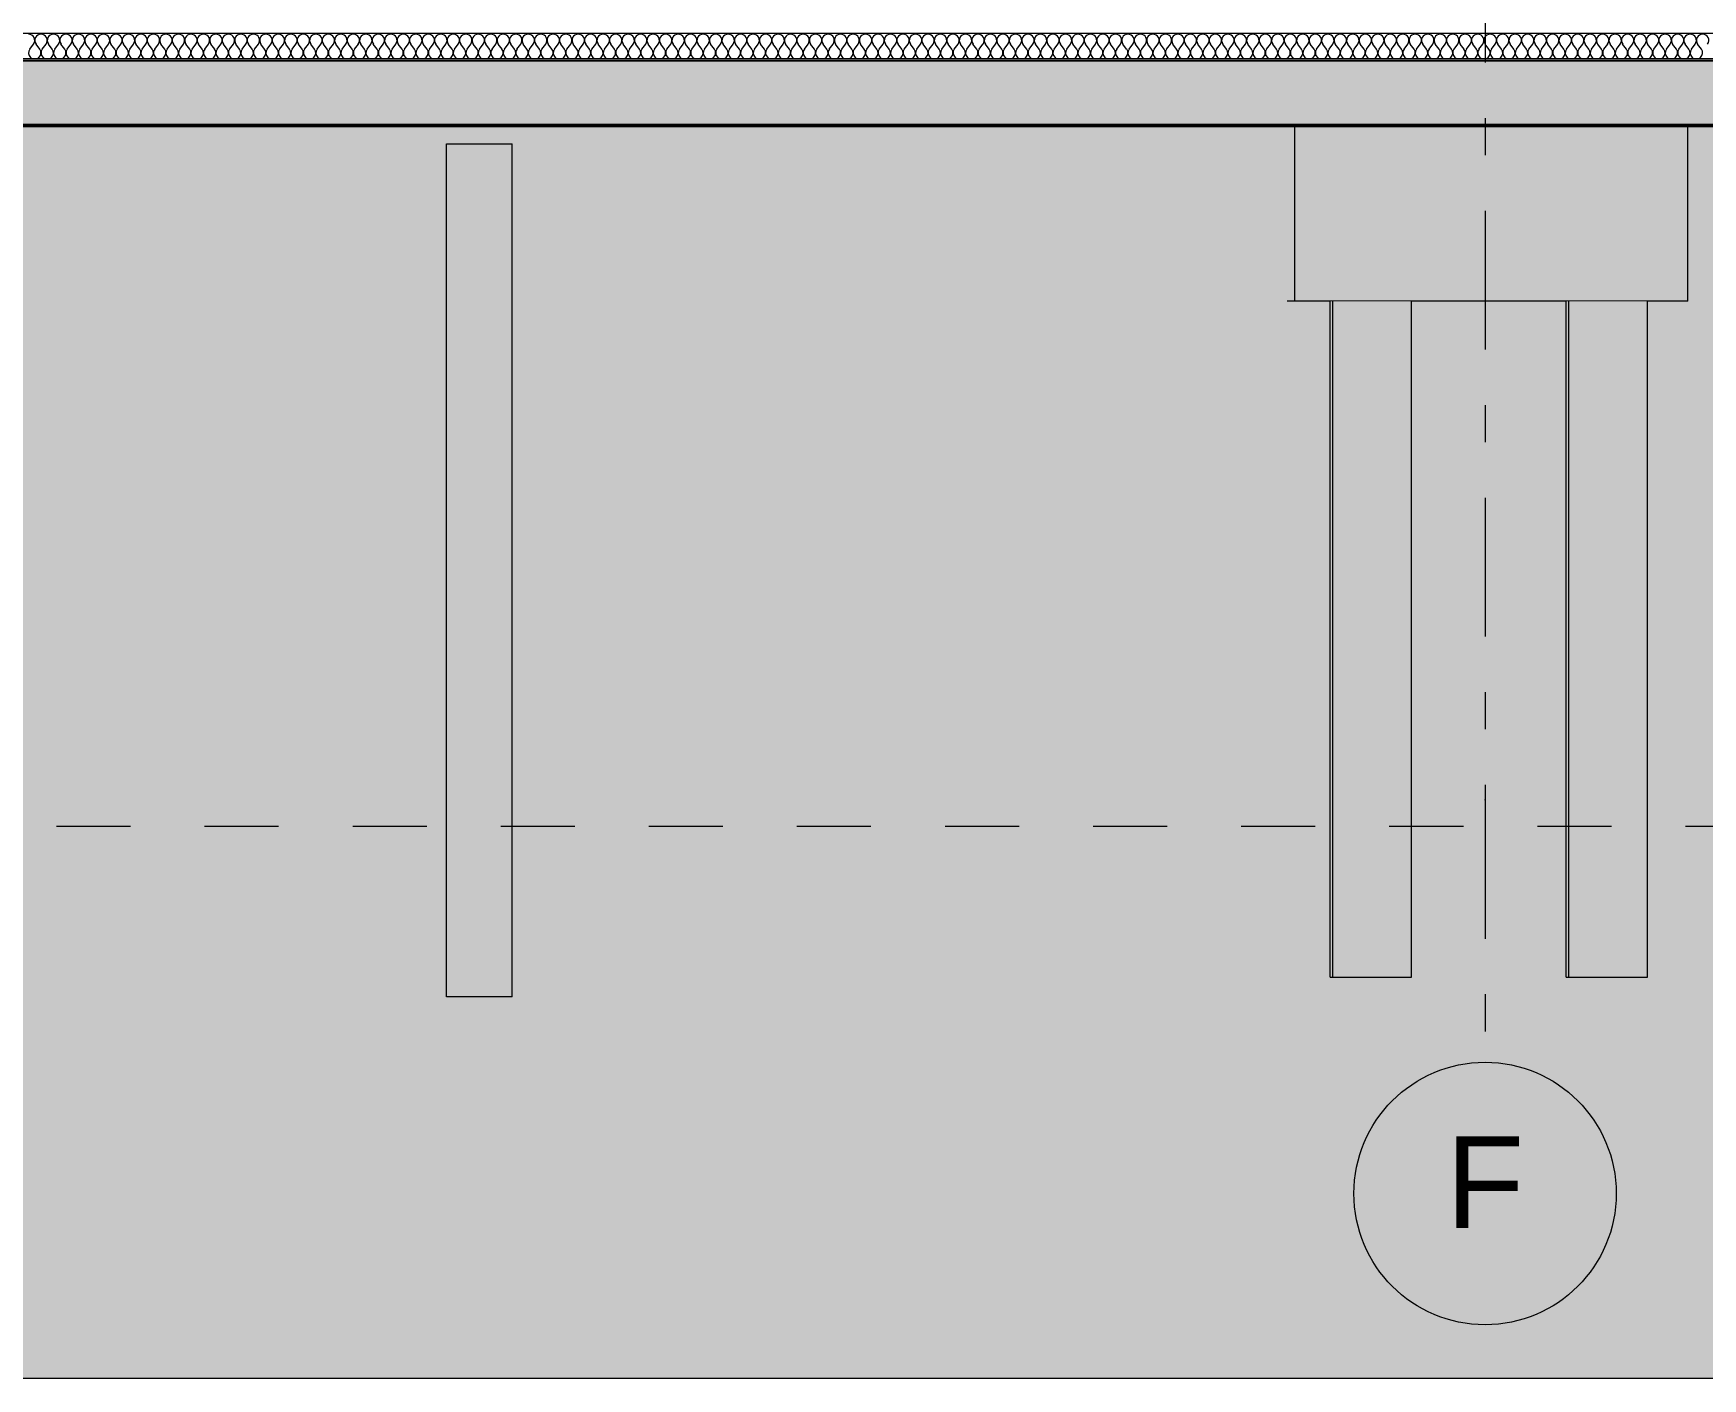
# Model space of a CAD drawing. Header units: millimetres. Extents: x -46169 to 228156, y -86316 to 18123.
# Drawn here: x 111793 to 118155, y -86316 to -81190 of the extents above; entities that cross this region are included whole.
import ezdxf
from ezdxf.enums import TextEntityAlignment as Align

# ---------------------------------------------------------------- set-up
doc = ezdxf.new("R2010")
doc.units = ezdxf.units.MM
doc.header["$MEASUREMENT"] = 0
for name, pattern in [('Dashed', [2822.222233, 1411.111116, -1411.111116]), ('Double Dashed', [1093.611073, 529.166651, -211.666656, 141.111112, -211.666656]), ('Wipeout_Contour', [1000, 0, -1000])]:
    doc.linetypes.add(name, pattern=pattern)
for name, color, linetype, lineweight, true_color in [('0_Pen_No__105', 7, 'Continuous', 15, 0xa6a6a6), ('A-230-M_FLOOR.IFC Import_Pen_No__109', 7, 'Continuous', 15, 0xa6a6a6), ('A-230-M_FLOOR.IFC Import_Pen_No__29', 7, 'Continuous', 50, 0x2a2a2a), ('New_A-15-MG_Structural_Grid_Phase_2_Pen_No__222', 7, 'Continuous', 13, 0x65af33), ('New_A-20-M_Floor_Slab_Pen_No__107', 7, 'Continuous', 15, 0xa6a6a6), ('New_A-20-M_Floor_Slab_Pen_No__162', 7, 'Continuous', 0, 0xe47200)]:
    doc.layers.add(name, color=color, linetype=linetype, lineweight=lineweight, true_color=true_color)
for name, color, linetype in [('A-230-M_FLOOR.IFC Import', 7, 'Continuous'), ('New_A-15-MG_Structural_Grid_Phase_2', 7, 'Continuous'), ('New_A-20-M_Floor_Slab', 7, 'Continuous'), ('S-160-M_FOUND.IFC Import', 7, 'Continuous')]:
    doc.layers.add(name, color=color, linetype=linetype)
for name, color, linetype, lineweight in [('A-95-P_Drawing_Pen_No__1', 7, 'Continuous', 13), ('A-95-P_Drawing_Pen_No__84', 8, 'Continuous', 20), ('New_A-20-M_Floor_Slab_Pen_No__1', 7, 'Continuous', 13), ('S-160-M_FOUND.IFC Import_Pen_No__1', 7, 'Continuous', 13), ('S-160-M_FOUND.IFC Import_Pen_No__4', 7, 'Continuous', 20)]:
    doc.layers.add(name, color=color, linetype=linetype, lineweight=lineweight)
doc.styles.add('GENERATED_STYLE_1', font='')
doc.styles.get('GENERATED_STYLE_1').set_extended_font_data('Swis721 BT')

# ---------------------------------------------------------------- blocks, each defined once
blk = doc.blocks.new('*X186', base_point=(104446.8, -81111))
at = {"layer": 'New_A-20-M_Floor_Slab_Pen_No__107', "linetype": 'Continuous'}
for p, q in [((111779, -81250), (111793.3, -81230.9)), ((111817.1, -81250), (111802.8, -81230.9)), ((111826.6, -81250), (111840.9, -81230.9)), ((111864.7, -81250), (111850.4, -81230.9)), ((111874.2, -81250), (111888.5, -81230.9)), ((111912.3, -81250), (111898, -81230.9)), ((111921.9, -81250), (111936.1, -81230.9)), ((111959.9, -81250), (111945.7, -81230.9)), ((111969.5, -81250), (111983.8, -81230.9)), ((112007.6, -81250), (111993.3, -81230.9)), ((112017.1, -81250), (112031.4, -81230.9)), ((112055.2, -81250), (112040.9, -81230.9)), ((112064.7, -81250), (112079, -81230.9)), ((112102.8, -81250), (112088.5, -81230.9)), ((112112.3, -81250), (112126.6, -81230.9)), ((112150.4, -81250), (112136.1, -81230.9)), ((112159.9, -81250), (112174.2, -81230.9)), ((112198, -81250), (112183.8, -81230.9)), ((112207.6, -81250), (112221.9, -81230.9)), ((112245.7, -81250), (112231.4, -81230.9)), ((112255.2, -81250), (112269.5, -81230.9)), ((112293.3, -81250), (112279, -81230.9)), ((112302.8, -81250), (112317.1, -81230.9)), ((112340.9, -81250), (112326.6, -81230.9)), ((112350.4, -81250), (112364.7, -81230.9)), ((112388.5, -81250), (112374.2, -81230.9)), ((112398, -81250), (112412.3, -81230.9)), ((112436.1, -81250), (112421.9, -81230.9)), ((112445.7, -81250), (112459.9, -81230.9)), ((112483.8, -81250), (112469.5, -81230.9)), ((112493.3, -81250), (112507.6, -81230.9)), ((112531.4, -81250), (112517.1, -81230.9)), ((112540.9, -81250), (112555.2, -81230.9)), ((112579, -81250), (112564.7, -81230.9)), ((112588.5, -81250), (112602.8, -81230.9)), ((112626.6, -81250), (112612.3, -81230.9)), ((112636.1, -81250), (112650.4, -81230.9)), ((112674.2, -81250), (112659.9, -81230.9)), ((112683.8, -81250), (112698, -81230.9)), ((112721.9, -81250), (112707.6, -81230.9)), ((112731.4, -81250), (112745.7, -81230.9)), ((112769.5, -81250), (112755.2, -81230.9)), ((112779, -81250), (112793.3, -81230.9)), ((112817.1, -81250), (112802.8, -81230.9)), ((112826.6, -81250), (112840.9, -81230.9)), ((112864.7, -81250), (112850.4, -81230.9)), ((112874.2, -81250), (112888.5, -81230.9)), ((112912.3, -81250), (112898, -81230.9)), ((112921.9, -81250), (112936.1, -81230.9)), ((112959.9, -81250), (112945.7, -81230.9)), ((112969.5, -81250), (112983.8, -81230.9)), ((113007.6, -81250), (112993.3, -81230.9)), ((113017.1, -81250), (113031.4, -81230.9)), ((113055.2, -81250), (113040.9, -81230.9)), ((113064.7, -81250), (113079, -81230.9)), ((113102.8, -81250), (113088.5, -81230.9)), ((113112.3, -81250), (113126.6, -81230.9)), ((113150.4, -81250), (113136.1, -81230.9)), ((113159.9, -81250), (113174.2, -81230.9)), ((113198, -81250), (113183.8, -81230.9)), ((113207.6, -81250), (113221.9, -81230.9)), ((113245.7, -81250), (113231.4, -81230.9)), ((113255.2, -81250), (113269.5, -81230.9)), ((113293.3, -81250), (113279, -81230.9)), ((113302.8, -81250), (113317.1, -81230.9)), ((113340.9, -81250), (113326.6, -81230.9)), ((113350.4, -81250), (113364.7, -81230.9)), ((113388.5, -81250), (113374.2, -81230.9)), ((113398, -81250), (113412.3, -81230.9)), ((113436.1, -81250), (113421.9, -81230.9)), ((113445.7, -81250), (113459.9, -81230.9)), ((113483.8, -81250), (113469.5, -81230.9)), ((113493.3, -81250), (113507.6, -81230.9)), ((113531.4, -81250), (113517.1, -81230.9)), ((113540.9, -81250), (113555.2, -81230.9)), ((113579, -81250), (113564.7, -81230.9)), ((113588.5, -81250), (113602.8, -81230.9)), ((113626.6, -81250), (113612.3, -81230.9)), ((113636.1, -81250), (113650.4, -81230.9)), ((113674.2, -81250), (113659.9, -81230.9)), ((113683.8, -81250), (113698, -81230.9)), ((113721.9, -81250), (113707.6, -81230.9)), ((113731.4, -81250), (113745.7, -81230.9)), ((113769.5, -81250), (113755.2, -81230.9)), ((113779, -81250), (113793.3, -81230.9)), ((113817.1, -81250), (113802.8, -81230.9)), ((113826.6, -81250), (113840.9, -81230.9)), ((113864.7, -81250), (113850.4, -81230.9)), ((113874.2, -81250), (113888.5, -81230.9)), ((113912.3, -81250), (113898, -81230.9)), ((113921.9, -81250), (113936.1, -81230.9)), ((113959.9, -81250), (113945.7, -81230.9)), ((113969.5, -81250), (113983.8, -81230.9)), ((114007.6, -81250), (113993.3, -81230.9)), ((114017.1, -81250), (114031.4, -81230.9)), ((114055.2, -81250), (114040.9, -81230.9)), ((114064.7, -81250), (114079, -81230.9)), ((114102.8, -81250), (114088.5, -81230.9)), ((114112.3, -81250), (114126.6, -81230.9)), ((114150.4, -81250), (114136.1, -81230.9)), ((114159.9, -81250), (114174.2, -81230.9)), ((114198, -81250), (114183.8, -81230.9)), ((114207.6, -81250), (114221.9, -81230.9)), ((114245.7, -81250), (114231.4, -81230.9)), ((114255.2, -81250), (114269.5, -81230.9)), ((114293.3, -81250), (114279, -81230.9)), ((114302.8, -81250), (114317.1, -81230.9)), ((114340.9, -81250), (114326.6, -81230.9)), ((114350.4, -81250), (114364.7, -81230.9)), ((114388.5, -81250), (114374.2, -81230.9)), ((114398, -81250), (114412.3, -81230.9)), ((114436.1, -81250), (114421.9, -81230.9)), ((114445.7, -81250), (114459.9, -81230.9)), ((114483.8, -81250), (114469.5, -81230.9)), ((114493.3, -81250), (114507.6, -81230.9)), ((114531.4, -81250), (114517.1, -81230.9)), ((114540.9, -81250), (114555.2, -81230.9)), ((114579, -81250), (114564.7, -81230.9)), ((114588.5, -81250), (114602.8, -81230.9)), ((114626.6, -81250), (114612.3, -81230.9)), ((114636.1, -81250), (114650.4, -81230.9)), ((114674.2, -81250), (114659.9, -81230.9)), ((114683.8, -81250), (114698, -81230.9)), ((114721.9, -81250), (114707.6, -81230.9)), ((114731.4, -81250), (114745.7, -81230.9)), ((114769.5, -81250), (114755.2, -81230.9)), ((114779, -81250), (114793.3, -81230.9)), ((114817.1, -81250), (114802.8, -81230.9)), ((114826.6, -81250), (114840.9, -81230.9)), ((114864.7, -81250), (114850.4, -81230.9)), ((114874.2, -81250), (114888.5, -81230.9)), ((114912.3, -81250), (114898, -81230.9)), ((114921.9, -81250), (114936.1, -81230.9)), ((114959.9, -81250), (114945.7, -81230.9)), ((114969.5, -81250), (114983.8, -81230.9)), ((115007.6, -81250), (114993.3, -81230.9)), ((115017.1, -81250), (115031.4, -81230.9)), ((115055.2, -81250), (115040.9, -81230.9)), ((115064.7, -81250), (115079, -81230.9)), ((115102.8, -81250), (115088.5, -81230.9)), ((115112.3, -81250), (115126.6, -81230.9)), ((115150.4, -81250), (115136.1, -81230.9)), ((115159.9, -81250), (115174.2, -81230.9)), ((115198, -81250), (115183.8, -81230.9)), ((115207.6, -81250), (115221.9, -81230.9)), ((115245.7, -81250), (115231.4, -81230.9)), ((115255.2, -81250), (115269.5, -81230.9)), ((115293.3, -81250), (115279, -81230.9)), ((115302.8, -81250), (115317.1, -81230.9)), ((115340.9, -81250), (115326.6, -81230.9)), ((115350.4, -81250), (115364.7, -81230.9)), ((115388.5, -81250), (115374.2, -81230.9)), ((115398, -81250), (115412.3, -81230.9)), ((115436.1, -81250), (115421.9, -81230.9)), ((115445.7, -81250), (115459.9, -81230.9)), ((115483.8, -81250), (115469.5, -81230.9)), ((115493.3, -81250), (115507.6, -81230.9)), ((115531.4, -81250), (115517.1, -81230.9)), ((115540.9, -81250), (115555.2, -81230.9)), ((115579, -81250), (115564.7, -81230.9)), ((115588.5, -81250), (115602.8, -81230.9)), ((115626.6, -81250), (115612.3, -81230.9)), ((115636.1, -81250), (115650.4, -81230.9)), ((115674.2, -81250), (115659.9, -81230.9)), ((115683.8, -81250), (115698, -81230.9)), ((115721.9, -81250), (115707.6, -81230.9)), ((115731.4, -81250), (115745.7, -81230.9)), ((115769.5, -81250), (115755.2, -81230.9)), ((115779, -81250), (115793.3, -81230.9)), ((115817.1, -81250), (115802.8, -81230.9)), ((115826.6, -81250), (115840.9, -81230.9)), ((115864.7, -81250), (115850.4, -81230.9)), ((115874.2, -81250), (115888.5, -81230.9)), ((115912.3, -81250), (115898, -81230.9)), ((115921.9, -81250), (115936.1, -81230.9)), ((115959.9, -81250), (115945.7, -81230.9)), ((115969.5, -81250), (115983.8, -81230.9)), ((116007.6, -81250), (115993.3, -81230.9)), ((116017.1, -81250), (116031.4, -81230.9)), ((116055.2, -81250), (116040.9, -81230.9)), ((116064.7, -81250), (116079, -81230.9)), ((116102.8, -81250), (116088.5, -81230.9)), ((116112.3, -81250), (116126.6, -81230.9)), ((116150.4, -81250), (116136.1, -81230.9)), ((116159.9, -81250), (116174.2, -81230.9)), ((116198, -81250), (116183.8, -81230.9)), ((116207.6, -81250), (116221.9, -81230.9)), ((116245.7, -81250), (116231.4, -81230.9)), ((116255.2, -81250), (116269.5, -81230.9)), ((116293.3, -81250), (116279, -81230.9)), ((116302.8, -81250), (116317.1, -81230.9)), ((116340.9, -81250), (116326.6, -81230.9)), ((116350.4, -81250), (116364.7, -81230.9)), ((116388.5, -81250), (116374.2, -81230.9)), ((116398, -81250), (116412.3, -81230.9)), ((116436.1, -81250), (116421.9, -81230.9)), ((116445.7, -81250), (116459.9, -81230.9)), ((116483.8, -81250), (116469.5, -81230.9)), ((116493.3, -81250), (116507.6, -81230.9)), ((116531.4, -81250), (116517.1, -81230.9)), ((116540.9, -81250), (116555.2, -81230.9)), ((116579, -81250), (116564.7, -81230.9)), ((116588.5, -81250), (116602.8, -81230.9)), ((116626.6, -81250), (116612.3, -81230.9)), ((116636.1, -81250), (116650.4, -81230.9)), ((116674.2, -81250), (116659.9, -81230.9)), ((116683.8, -81250), (116698, -81230.9)), ((116721.9, -81250), (116707.6, -81230.9)), ((116731.4, -81250), (116745.7, -81230.9)), ((116769.5, -81250), (116755.2, -81230.9)), ((116779, -81250), (116793.3, -81230.9)), ((116817.1, -81250), (116802.8, -81230.9)), ((116826.6, -81250), (116840.9, -81230.9)), ((116864.7, -81250), (116850.4, -81230.9)), ((116874.2, -81250), (116888.5, -81230.9)), ((116912.3, -81250), (116898, -81230.9)), ((116921.9, -81250), (116936.1, -81230.9)), ((116959.9, -81250), (116945.7, -81230.9)), ((116969.5, -81250), (116983.8, -81230.9)), ((117007.6, -81250), (116993.3, -81230.9)), ((117017.1, -81250), (117031.4, -81230.9)), ((117055.2, -81250), (117040.9, -81230.9)), ((117064.7, -81250), (117079, -81230.9)), ((117102.8, -81250), (117088.5, -81230.9)), ((117112.3, -81250), (117126.6, -81230.9)), ((117150.4, -81250), (117136.1, -81230.9)), ((117159.9, -81250), (117174.2, -81230.9)), ((117198, -81250), (117183.8, -81230.9)), ((117207.6, -81250), (117221.9, -81230.9)), ((117245.7, -81250), (117231.4, -81230.9)), ((117255.2, -81250), (117269.5, -81230.9)), ((117293.3, -81250), (117279, -81230.9)), ((117302.8, -81250), (117317.1, -81230.9)), ((117340.9, -81250), (117326.6, -81230.9)), ((117350.4, -81250), (117364.7, -81230.9)), ((117388.5, -81250), (117374.2, -81230.9)), ((117398, -81250), (117412.3, -81230.9)), ((117436.1, -81250), (117421.9, -81230.9)), ((117445.7, -81250), (117459.9, -81230.9)), ((117483.8, -81250), (117469.5, -81230.9)), ((117493.3, -81250), (117507.6, -81230.9)), ((117531.4, -81250), (117517.1, -81230.9)), ((117540.9, -81250), (117555.2, -81230.9)), ((117579, -81250), (117564.7, -81230.9)), ((117588.5, -81250), (117602.8, -81230.9)), ((117626.6, -81250), (117612.3, -81230.9)), ((117636.1, -81250), (117650.4, -81230.9)), ((117674.2, -81250), (117659.9, -81230.9)), ((117683.8, -81250), (117698, -81230.9)), ((117721.9, -81250), (117707.6, -81230.9)), ((117731.4, -81250), (117745.7, -81230.9)), ((117769.5, -81250), (117755.2, -81230.9)), ((117779, -81250), (117793.3, -81230.9)), ((117817.1, -81250), (117802.8, -81230.9)), ((117826.6, -81250), (117840.9, -81230.9)), ((117864.7, -81250), (117850.4, -81230.9)), ((117874.2, -81250), (117888.5, -81230.9)), ((117912.3, -81250), (117898, -81230.9)), ((117921.9, -81250), (117936.1, -81230.9)), ((117959.9, -81250), (117945.7, -81230.9)), ((117969.5, -81250), (117983.8, -81230.9)), ((118007.6, -81250), (117993.3, -81230.9)), ((118017.1, -81250), (118031.4, -81230.9)), ((118055.2, -81250), (118040.9, -81230.9)), ((118064.7, -81250), (118079, -81230.9)), ((118102.8, -81250), (118088.5, -81230.9)), ((118112.3, -81250), (118126.6, -81230.9)), ((118150.4, -81250), (118136.1, -81230.9))]:
    blk.add_line(p, q, dxfattribs=at)
for centre, start, end in [((111774.2, -81216.7), 323.1301, 90), ((111821.9, -81216.7), 90, 216.8699), ((111821.9, -81216.7), 323.1301, 90), ((111869.5, -81216.7), 90, 216.8699), ((111869.5, -81216.7), 323.1301, 90), ((111917.1, -81216.7), 90, 216.8699), ((111917.1, -81216.7), 323.1301, 90), ((111964.7, -81216.7), 90, 216.8699), ((111964.7, -81216.7), 323.1301, 90), ((112012.3, -81216.7), 90, 216.8699), ((112012.3, -81216.7), 323.1301, 90), ((112059.9, -81216.7), 90, 216.8699), ((112059.9, -81216.7), 323.1301, 90), ((112107.6, -81216.7), 90, 216.8699), ((112107.6, -81216.7), 323.1301, 90), ((112155.2, -81216.7), 90, 216.8699), ((112155.2, -81216.7), 323.1301, 90), ((112202.8, -81216.7), 90, 216.8699), ((112202.8, -81216.7), 323.1301, 90), ((112250.4, -81216.7), 90, 216.8699), ((112250.4, -81216.7), 323.1301, 90), ((112298, -81216.7), 90, 216.8699), ((112298, -81216.7), 323.1301, 90), ((112345.7, -81216.7), 90, 216.8699), ((112345.7, -81216.7), 323.1301, 90), ((112393.3, -81216.7), 90, 216.8699), ((112393.3, -81216.7), 323.1301, 90), ((112440.9, -81216.7), 90, 216.8699), ((112440.9, -81216.7), 323.1301, 90), ((112488.5, -81216.7), 90, 216.8699), ((112488.5, -81216.7), 323.1301, 90), ((112536.1, -81216.7), 90, 216.8699), ((112536.1, -81216.7), 323.1301, 90), ((112583.8, -81216.7), 90, 216.8699), ((112583.8, -81216.7), 323.1301, 90), ((112631.4, -81216.7), 90, 216.8699), ((112631.4, -81216.7), 323.1301, 90), ((112679, -81216.7), 90, 216.8699), ((112679, -81216.7), 323.1301, 90), ((112726.6, -81216.7), 90, 216.8699), ((112726.6, -81216.7), 323.1301, 90), ((112774.2, -81216.7), 90, 216.8699), ((112774.2, -81216.7), 323.1301, 90), ((112821.9, -81216.7), 90, 216.8699), ((112821.9, -81216.7), 323.1301, 90), ((112869.5, -81216.7), 90, 216.8699), ((112869.5, -81216.7), 323.1301, 90), ((112917.1, -81216.7), 90, 216.8699), ((112917.1, -81216.7), 323.1301, 90), ((112964.7, -81216.7), 90, 216.8699), ((112964.7, -81216.7), 323.1301, 90), ((113012.3, -81216.7), 90, 216.8699), ((113012.3, -81216.7), 323.1301, 90), ((113059.9, -81216.7), 90, 216.8699), ((113059.9, -81216.7), 323.1301, 90), ((113107.6, -81216.7), 90, 216.8699), ((113107.6, -81216.7), 323.1301, 90), ((113155.2, -81216.7), 90, 216.8699), ((113155.2, -81216.7), 323.1301, 90), ((113202.8, -81216.7), 90, 216.8699), ((113202.8, -81216.7), 323.1301, 90), ((113250.4, -81216.7), 90, 216.8699), ((113250.4, -81216.7), 323.1301, 90), ((113298, -81216.7), 90, 216.8699), ((113298, -81216.7), 323.1301, 90), ((113345.7, -81216.7), 90, 216.8699), ((113345.7, -81216.7), 323.1301, 90), ((113393.3, -81216.7), 90, 216.8699), ((113393.3, -81216.7), 323.1301, 90), ((113440.9, -81216.7), 90, 216.8699), ((113440.9, -81216.7), 323.1301, 90), ((113488.5, -81216.7), 90, 216.8699), ((113488.5, -81216.7), 323.1301, 90), ((113536.1, -81216.7), 90, 216.8699), ((113536.1, -81216.7), 323.1301, 90), ((113583.8, -81216.7), 90, 216.8699), ((113583.8, -81216.7), 323.1301, 90), ((113631.4, -81216.7), 90, 216.8699), ((113631.4, -81216.7), 323.1301, 90), ((113679, -81216.7), 90, 216.8699), ((113679, -81216.7), 323.1301, 90), ((113726.6, -81216.7), 90, 216.8699), ((113726.6, -81216.7), 323.1301, 90), ((113774.2, -81216.7), 90, 216.8699), ((113774.2, -81216.7), 323.1301, 90), ((113821.9, -81216.7), 90, 216.8699), ((113821.9, -81216.7), 323.1301, 90), ((113869.5, -81216.7), 90, 216.8699), ((113869.5, -81216.7), 323.1301, 90), ((113917.1, -81216.7), 90, 216.8699), ((113917.1, -81216.7), 323.1301, 90), ((113964.7, -81216.7), 90, 216.8699), ((113964.7, -81216.7), 323.1301, 90), ((114012.3, -81216.7), 90, 216.8699), ((114012.3, -81216.7), 323.1301, 90), ((114059.9, -81216.7), 90, 216.8699), ((114059.9, -81216.7), 323.1301, 90), ((114107.6, -81216.7), 90, 216.8699), ((114107.6, -81216.7), 323.1301, 90), ((114155.2, -81216.7), 90, 216.8699), ((114155.2, -81216.7), 323.1301, 90), ((114202.8, -81216.7), 90, 216.8699), ((114202.8, -81216.7), 323.1301, 90), ((114250.4, -81216.7), 90, 216.8699), ((114250.4, -81216.7), 323.1301, 90), ((114298, -81216.7), 90, 216.8699), ((114298, -81216.7), 323.1301, 90), ((114345.7, -81216.7), 90, 216.8699), ((114345.7, -81216.7), 323.1301, 90), ((114393.3, -81216.7), 90, 216.8699), ((114393.3, -81216.7), 323.1301, 90), ((114440.9, -81216.7), 90, 216.8699), ((114440.9, -81216.7), 323.1301, 90), ((114488.5, -81216.7), 90, 216.8699), ((114488.5, -81216.7), 323.1301, 90), ((114536.1, -81216.7), 90, 216.8699), ((114536.1, -81216.7), 323.1301, 90), ((114583.8, -81216.7), 90, 216.8699), ((114583.8, -81216.7), 323.1301, 90), ((114631.4, -81216.7), 90, 216.8699), ((114631.4, -81216.7), 323.1301, 90), ((114679, -81216.7), 90, 216.8699), ((114679, -81216.7), 323.1301, 90), ((114726.6, -81216.7), 90, 216.8699), ((114726.6, -81216.7), 323.1301, 90), ((114774.2, -81216.7), 90, 216.8699), ((114774.2, -81216.7), 323.1301, 90), ((114821.9, -81216.7), 90, 216.8699), ((114821.9, -81216.7), 323.1301, 90), ((114869.5, -81216.7), 90, 216.8699), ((114869.5, -81216.7), 323.1301, 90), ((114917.1, -81216.7), 90, 216.8699), ((114917.1, -81216.7), 323.1301, 90), ((114964.7, -81216.7), 90, 216.8699), ((114964.7, -81216.7), 323.1301, 90), ((115012.3, -81216.7), 90, 216.8699), ((115012.3, -81216.7), 323.1301, 90), ((115059.9, -81216.7), 90, 216.8699), ((115059.9, -81216.7), 323.1301, 90), ((115107.6, -81216.7), 90, 216.8699), ((115107.6, -81216.7), 323.1301, 90), ((115155.2, -81216.7), 90, 216.8699), ((115155.2, -81216.7), 323.1301, 90), ((115202.8, -81216.7), 90, 216.8699), ((115202.8, -81216.7), 323.1301, 90), ((115250.4, -81216.7), 90, 216.8699), ((115250.4, -81216.7), 323.1301, 90), ((115298, -81216.7), 90, 216.8699), ((115298, -81216.7), 323.1301, 90), ((115345.7, -81216.7), 90, 216.8699), ((115345.7, -81216.7), 323.1301, 90), ((115393.3, -81216.7), 90, 216.8699), ((115393.3, -81216.7), 323.1301, 90), ((115440.9, -81216.7), 90, 216.8699), ((115440.9, -81216.7), 323.1301, 90), ((115488.5, -81216.7), 90, 216.8699), ((115488.5, -81216.7), 323.1301, 90), ((115536.1, -81216.7), 90, 216.8699), ((115536.1, -81216.7), 323.1301, 90), ((115583.8, -81216.7), 90, 216.8699), ((115583.8, -81216.7), 323.1301, 90), ((115631.4, -81216.7), 90, 216.8699), ((115631.4, -81216.7), 323.1301, 90), ((115679, -81216.7), 90, 216.8699), ((115679, -81216.7), 323.1301, 90), ((115726.6, -81216.7), 90, 216.8699), ((115726.6, -81216.7), 323.1301, 90), ((115774.2, -81216.7), 90, 216.8699), ((115774.2, -81216.7), 323.1301, 90), ((115821.9, -81216.7), 90, 216.8699), ((115821.9, -81216.7), 323.1301, 90), ((115869.5, -81216.7), 90, 216.8699), ((115869.5, -81216.7), 323.1301, 90), ((115917.1, -81216.7), 90, 216.8699), ((115917.1, -81216.7), 323.1301, 90), ((115964.7, -81216.7), 90, 216.8699), ((115964.7, -81216.7), 323.1301, 90), ((116012.3, -81216.7), 90, 216.8699), ((116012.3, -81216.7), 323.1301, 90), ((116059.9, -81216.7), 90, 216.8699), ((116059.9, -81216.7), 323.1301, 90), ((116107.6, -81216.7), 90, 216.8699), ((116107.6, -81216.7), 323.1301, 90), ((116155.2, -81216.7), 90, 216.8699), ((116155.2, -81216.7), 323.1301, 90), ((116202.8, -81216.7), 90, 216.8699), ((116202.8, -81216.7), 323.1301, 90), ((116250.4, -81216.7), 90, 216.8699), ((116250.4, -81216.7), 323.1301, 90), ((116298, -81216.7), 90, 216.8699), ((116298, -81216.7), 323.1301, 90), ((116345.7, -81216.7), 90, 216.8699), ((116345.7, -81216.7), 323.1301, 90), ((116393.3, -81216.7), 90, 216.8699), ((116393.3, -81216.7), 323.1301, 90), ((116440.9, -81216.7), 90, 216.8699), ((116440.9, -81216.7), 323.1301, 90), ((116488.5, -81216.7), 90, 216.8699), ((116488.5, -81216.7), 323.1301, 90), ((116536.1, -81216.7), 90, 216.8699), ((116536.1, -81216.7), 323.1301, 90), ((116583.8, -81216.7), 90, 216.8699), ((116583.8, -81216.7), 323.1301, 90), ((116631.4, -81216.7), 90, 216.8699), ((116631.4, -81216.7), 323.1301, 90), ((116679, -81216.7), 90, 216.8699), ((116679, -81216.7), 323.1301, 90), ((116726.6, -81216.7), 90, 216.8699), ((116726.6, -81216.7), 323.1301, 90), ((116774.2, -81216.7), 90, 216.8699), ((116774.2, -81216.7), 323.1301, 90), ((116821.9, -81216.7), 90, 216.8699), ((116821.9, -81216.7), 323.1301, 90), ((116869.5, -81216.7), 90, 216.8699), ((116869.5, -81216.7), 323.1301, 90), ((116917.1, -81216.7), 90, 216.8699), ((116917.1, -81216.7), 323.1301, 90), ((116964.7, -81216.7), 90, 216.8699), ((116964.7, -81216.7), 323.1301, 90), ((117012.3, -81216.7), 90, 216.8699), ((117012.3, -81216.7), 323.1301, 90), ((117059.9, -81216.7), 90, 216.8699), ((117059.9, -81216.7), 323.1301, 90), ((117107.6, -81216.7), 90, 216.8699), ((117107.6, -81216.7), 323.1301, 90), ((117155.2, -81216.7), 90, 216.8699), ((117155.2, -81216.7), 323.1301, 90), ((117202.8, -81216.7), 90, 216.8699), ((117202.8, -81216.7), 323.1301, 90), ((117250.4, -81216.7), 90, 216.8699), ((117250.4, -81216.7), 323.1301, 90), ((117298, -81216.7), 90, 216.8699), ((117298, -81216.7), 323.1301, 90), ((117345.7, -81216.7), 90, 216.8699), ((117345.7, -81216.7), 323.1301, 90), ((117393.3, -81216.7), 90, 216.8699), ((117393.3, -81216.7), 323.1301, 90), ((117440.9, -81216.7), 90, 216.8699), ((117440.9, -81216.7), 323.1301, 90), ((117488.5, -81216.7), 90, 216.8699), ((117488.5, -81216.7), 323.1301, 90), ((117536.1, -81216.7), 90, 216.8699), ((117536.1, -81216.7), 323.1301, 90), ((117583.8, -81216.7), 90, 216.8699), ((117583.8, -81216.7), 323.1301, 90), ((117631.4, -81216.7), 90, 216.8699), ((117631.4, -81216.7), 323.1301, 90), ((117679, -81216.7), 90, 216.8699), ((117679, -81216.7), 323.1301, 90), ((117726.6, -81216.7), 90, 216.8699), ((117726.6, -81216.7), 323.1301, 90), ((117774.2, -81216.7), 90, 216.8699), ((117774.2, -81216.7), 323.1301, 90), ((117821.9, -81216.7), 90, 216.8699), ((117821.9, -81216.7), 323.1301, 90), ((117869.5, -81216.7), 90, 216.8699), ((117869.5, -81216.7), 323.1301, 90), ((117917.1, -81216.7), 90, 216.8699), ((117917.1, -81216.7), 323.1301, 90), ((117964.7, -81216.7), 90, 216.8699), ((117964.7, -81216.7), 323.1301, 90), ((118012.3, -81216.7), 90, 216.8699), ((118012.3, -81216.7), 323.1301, 90), ((118059.9, -81216.7), 90, 216.8699), ((118059.9, -81216.7), 323.1301, 90), ((118107.6, -81216.7), 90, 216.8699), ((118107.6, -81216.7), 323.1301, 90), ((118155.2, -81216.7), 90, 216.8699), ((118155.2, -81216.7), 323.1301, 90), ((111798, -81264.3), 143.1301, 36.8699), ((111845.7, -81264.3), 143.1301, 36.8699), ((111893.3, -81264.3), 143.1301, 36.8699), ((111940.9, -81264.3), 143.1301, 36.8699), ((111988.5, -81264.3), 143.1301, 36.8699), ((112036.1, -81264.3), 143.1301, 36.8699), ((112083.8, -81264.3), 143.1301, 36.8699), ((112131.4, -81264.3), 143.1301, 36.8699), ((112179, -81264.3), 143.1301, 36.8699), ((112226.6, -81264.3), 143.1301, 36.8699), ((112274.2, -81264.3), 143.1301, 36.8699), ((112321.9, -81264.3), 143.1301, 36.8699), ((112369.5, -81264.3), 143.1301, 36.8699), ((112417.1, -81264.3), 143.1301, 36.8699), ((112464.7, -81264.3), 143.1301, 36.8699), ((112512.3, -81264.3), 143.1301, 36.8699), ((112559.9, -81264.3), 143.1301, 36.8699), ((112607.6, -81264.3), 143.1301, 36.8699), ((112655.2, -81264.3), 143.1301, 36.8699), ((112702.8, -81264.3), 143.1301, 36.8699), ((112750.4, -81264.3), 143.1301, 36.8699), ((112798, -81264.3), 143.1301, 36.8699), ((112845.7, -81264.3), 143.1301, 36.8699), ((112893.3, -81264.3), 143.1301, 36.8699), ((112940.9, -81264.3), 143.1301, 36.8699), ((112988.5, -81264.3), 143.1301, 36.8699), ((113036.1, -81264.3), 143.1301, 36.8699), ((113083.8, -81264.3), 143.1301, 36.8699), ((113131.4, -81264.3), 143.1301, 36.8699), ((113179, -81264.3), 143.1301, 36.8699), ((113226.6, -81264.3), 143.1301, 36.8699), ((113274.2, -81264.3), 143.1301, 36.8699), ((113321.9, -81264.3), 143.1301, 36.8699), ((113369.5, -81264.3), 143.1301, 36.8699), ((113417.1, -81264.3), 143.1301, 36.8699), ((113464.7, -81264.3), 143.1301, 36.8699), ((113512.3, -81264.3), 143.1301, 36.8699), ((113559.9, -81264.3), 143.1301, 36.8699), ((113607.6, -81264.3), 143.1301, 36.8699), ((113655.2, -81264.3), 143.1301, 36.8699), ((113702.8, -81264.3), 143.1301, 36.8699), ((113750.4, -81264.3), 143.1301, 36.8699), ((113798, -81264.3), 143.1301, 36.8699), ((113845.7, -81264.3), 143.1301, 36.8699), ((113893.3, -81264.3), 143.1301, 36.8699), ((113940.9, -81264.3), 143.1301, 36.8699), ((113988.5, -81264.3), 143.1301, 36.8699), ((114036.1, -81264.3), 143.1301, 36.8699), ((114083.8, -81264.3), 143.1301, 36.8699), ((114131.4, -81264.3), 143.1301, 36.8699), ((114179, -81264.3), 143.1301, 36.8699), ((114226.6, -81264.3), 143.1301, 36.8699), ((114274.2, -81264.3), 143.1301, 36.8699), ((114321.9, -81264.3), 143.1301, 36.8699), ((114369.5, -81264.3), 143.1301, 36.8699), ((114417.1, -81264.3), 143.1301, 36.8699), ((114464.7, -81264.3), 143.1301, 36.8699), ((114512.3, -81264.3), 143.1301, 36.8699), ((114559.9, -81264.3), 143.1301, 36.8699), ((114607.6, -81264.3), 143.1301, 36.8699), ((114655.2, -81264.3), 143.1301, 36.8699), ((114702.8, -81264.3), 143.1301, 36.8699), ((114750.4, -81264.3), 143.1301, 36.8699), ((114798, -81264.3), 143.1301, 36.8699), ((114845.7, -81264.3), 143.1301, 36.8699), ((114893.3, -81264.3), 143.1301, 36.8699), ((114940.9, -81264.3), 143.1301, 36.8699), ((114988.5, -81264.3), 143.1301, 36.8699), ((115036.1, -81264.3), 143.1301, 36.8699), ((115083.8, -81264.3), 143.1301, 36.8699), ((115131.4, -81264.3), 143.1301, 36.8699), ((115179, -81264.3), 143.1301, 36.8699), ((115226.6, -81264.3), 143.1301, 36.8699), ((115274.2, -81264.3), 143.1301, 36.8699), ((115321.9, -81264.3), 143.1301, 36.8699), ((115369.5, -81264.3), 143.1301, 36.8699), ((115417.1, -81264.3), 143.1301, 36.8699), ((115464.7, -81264.3), 143.1301, 36.8699), ((115512.3, -81264.3), 143.1301, 36.8699), ((115559.9, -81264.3), 143.1301, 36.8699), ((115607.6, -81264.3), 143.1301, 36.8699), ((115655.2, -81264.3), 143.1301, 36.8699), ((115702.8, -81264.3), 143.1301, 36.8699), ((115750.4, -81264.3), 143.1301, 36.8699), ((115798, -81264.3), 143.1301, 36.8699), ((115845.7, -81264.3), 143.1301, 36.8699), ((115893.3, -81264.3), 143.1301, 36.8699), ((115940.9, -81264.3), 143.1301, 36.8699), ((115988.5, -81264.3), 143.1301, 36.8699), ((116036.1, -81264.3), 143.1301, 36.8699), ((116083.8, -81264.3), 143.1301, 36.8699), ((116131.4, -81264.3), 143.1301, 36.8699), ((116179, -81264.3), 143.1301, 36.8699), ((116226.6, -81264.3), 143.1301, 36.8699), ((116274.2, -81264.3), 143.1301, 36.8699), ((116321.9, -81264.3), 143.1301, 36.8699), ((116369.5, -81264.3), 143.1301, 36.8699), ((116417.1, -81264.3), 143.1301, 36.8699), ((116464.7, -81264.3), 143.1301, 36.8699), ((116512.3, -81264.3), 143.1301, 36.8699), ((116559.9, -81264.3), 143.1301, 36.8699), ((116607.6, -81264.3), 143.1301, 36.8699), ((116655.2, -81264.3), 143.1301, 36.8699), ((116702.8, -81264.3), 143.1301, 36.8699), ((116750.4, -81264.3), 143.1301, 36.8699), ((116798, -81264.3), 143.1301, 36.8699), ((116845.7, -81264.3), 143.1301, 36.8699), ((116893.3, -81264.3), 143.1301, 36.8699), ((116940.9, -81264.3), 143.1301, 36.8699), ((116988.5, -81264.3), 143.1301, 36.8699), ((117036.1, -81264.3), 143.1301, 36.8699), ((117083.8, -81264.3), 143.1301, 36.8699), ((117131.4, -81264.3), 143.1301, 36.8699), ((117179, -81264.3), 143.1301, 36.8699), ((117226.6, -81264.3), 143.1301, 36.8699), ((117274.2, -81264.3), 143.1301, 36.8699), ((117321.9, -81264.3), 143.1301, 36.8699), ((117369.5, -81264.3), 143.1301, 36.8699), ((117417.1, -81264.3), 143.1301, 36.8699), ((117464.7, -81264.3), 143.1301, 36.8699), ((117512.3, -81264.3), 143.1301, 36.8699), ((117559.9, -81264.3), 143.1301, 36.8699), ((117607.6, -81264.3), 143.1301, 36.8699), ((117655.2, -81264.3), 143.1301, 36.8699), ((117702.8, -81264.3), 143.1301, 36.8699), ((117750.4, -81264.3), 143.1301, 36.8699), ((117798, -81264.3), 143.1301, 36.8699), ((117845.7, -81264.3), 143.1301, 36.8699), ((117893.3, -81264.3), 143.1301, 36.8699), ((117940.9, -81264.3), 143.1301, 36.8699), ((117988.5, -81264.3), 143.1301, 36.8699), ((118036.1, -81264.3), 143.1301, 36.8699), ((118083.8, -81264.3), 143.1301, 36.8699), ((118131.4, -81264.3), 143.1301, 36.8699)]:
    blk.add_arc(centre, 23.8, start, end, dxfattribs=at)
blk = doc.blocks.new('Section Elem_146_1', base_point=(104446.8, -81111))
at = {"layer": 'New_A-20-M_Floor_Slab_Pen_No__162', "linetype": 'Continuous'}
blk.add_hatch(color=256, dxfattribs=at).paths.add_polyline_path([(126599.8, -81190.5), (126599.8, -81190), (105107.6, -81190), (105107.6, -81190.5)])
at = {"color": 254, "linetype": 'Wipeout_Contour', "lineweight": 0, "ltscale": 566537.656175}
blk.add_wipeout([(105107.6, -81290.5), (126599.8, -81290.5), (126599.8, -81190.5), (105107.6, -81190.5)], dxfattribs=at).dxf.layer = 'New_A-20-M_Floor_Slab'
at = {"layer": 'New_A-20-M_Floor_Slab_Pen_No__1', "linetype": 'Continuous', "flags": 128}
for points in [[(181470.3, -81190.5), (160483.1, -81190.5), (138338.7, -81190.5), (126599.8, -81190.5), (105107.6, -81190.5)], [(181470.3, -81290.5), (160483.1, -81290.5), (138338.7, -81290.5), (126599.8, -81290.5), (105107.6, -81290.5)]]:
    blk.add_lwpolyline(points, dxfattribs=at)
at = {"layer": 'New_A-20-M_Floor_Slab'}
blk.add_blockref('*X186', (104446.8, -81111), dxfattribs=at)
blk = doc.blocks.new('Section Elem_234_1', base_point=(104446.8, -81111))
at = {"color": 254, "linetype": 'Wipeout_Contour', "lineweight": 0, "ltscale": 572362.225151}
blk.add_wipeout([(116600.2, -82211), (118099.4, -82211), (118099.4, -81541), (116600.2, -81541)], dxfattribs=at).dxf.layer = 'S-160-M_FOUND.IFC Import'
at = {"layer": 'S-160-M_FOUND.IFC Import_Pen_No__4', "linetype": 'Continuous'}
blk.add_line((118099.4, -82211), (118099.4, -81541), dxfattribs=at)
at = {"color": 254, "linetype": 'Wipeout_Contour', "lineweight": 0, "ltscale": 569857.420645}
blk.add_wipeout([(116600.2, -81541), (116572.2, -81541), (116572.2, -82211), (116600.2, -82211)], dxfattribs=at).dxf.layer = 'S-160-M_FOUND.IFC Import'
at = {"layer": 'S-160-M_FOUND.IFC Import_Pen_No__4', "linetype": 'Continuous'}
for p, q in [((116600.2, -81541), (116600.2, -82211)), ((116600.2, -82211), (116572.2, -82211)), ((118099.4, -82211), (116600.2, -82211))]:
    blk.add_line(p, q, dxfattribs=at)
blk = doc.blocks.new('Section Elem_281_1', base_point=(104446.8, -81111))
at = {"color": 254, "linetype": 'Wipeout_Contour', "lineweight": 0, "ltscale": 562998.508377}
blk.add_wipeout([(113617.3, -81611), (113367.3, -81611), (113367.3, -84861), (113617.3, -84861)], dxfattribs=at).dxf.layer = 'S-160-M_FOUND.IFC Import'
at = {"layer": 'S-160-M_FOUND.IFC Import_Pen_No__4', "linetype": 'Continuous'}
blk.add_line((113617.3, -84861), (113367.3, -84861), dxfattribs=at)
at = {"color": 254, "linetype": 'Wipeout_Contour', "lineweight": 0, "ltscale": 559072.894737}
blk.add_wipeout([(113297.3, -81541), (113367.3, -81611), (113617.3, -81611), (113687.3, -81541)], dxfattribs=at).dxf.layer = 'S-160-M_FOUND.IFC Import'
at = {"layer": 'S-160-M_FOUND.IFC Import_Pen_No__4', "linetype": 'Continuous'}
for p, q in [((113367.3, -81611), (113617.3, -81611)), ((113367.3, -84861), (113367.3, -81611)), ((113617.3, -84861), (113617.3, -81611))]:
    blk.add_line(p, q, dxfattribs=at)
blk = doc.blocks.new('Section Elem_319_1', base_point=(104446.8, -81111))
at = {"color": 254, "linetype": 'Wipeout_Contour', "lineweight": 0, "ltscale": 574128.20251}
blk.add_wipeout([(116735.8, -84786), (116745.3, -84786), (116745.3, -82211), (116735.8, -82211)], dxfattribs=at).dxf.layer = 'S-160-M_FOUND.IFC Import'
at = {"color": 254, "linetype": 'Wipeout_Contour', "lineweight": 0, "ltscale": 574631.702721}
blk.add_wipeout([(116745.3, -82211), (116745.3, -84786), (117045.2, -84786), (117045.2, -82211)], dxfattribs=at).dxf.layer = 'S-160-M_FOUND.IFC Import'
at = {"layer": 'S-160-M_FOUND.IFC Import_Pen_No__1', "linetype": 'Continuous'}
for p, q in [((116735.8, -84786), (116735.8, -82211)), ((116745.3, -84786), (116745.3, -82211)), ((117045.2, -84786), (117045.2, -82211)), ((116735.8, -84786), (116745.3, -84786)), ((116745.3, -84786), (117045.2, -84786))]:
    blk.add_line(p, q, dxfattribs=at)
blk = doc.blocks.new('Section Elem_320_1', base_point=(104446.8, -81111))
at = {"color": 254, "linetype": 'Wipeout_Contour', "lineweight": 0, "ltscale": 577058.628548}
blk.add_wipeout([(117635.3, -84786), (117644.9, -84786), (117644.9, -82211), (117635.3, -82211)], dxfattribs=at).dxf.layer = 'S-160-M_FOUND.IFC Import'
at = {"color": 254, "linetype": 'Wipeout_Contour', "lineweight": 0, "ltscale": 577563.427741}
blk.add_wipeout([(117644.9, -82211), (117644.9, -84786), (117944.7, -84786), (117944.7, -82211)], dxfattribs=at).dxf.layer = 'S-160-M_FOUND.IFC Import'
at = {"layer": 'S-160-M_FOUND.IFC Import_Pen_No__1', "linetype": 'Continuous'}
for p, q in [((117635.3, -84786), (117635.3, -82211)), ((117644.9, -84786), (117644.9, -82211)), ((117944.7, -84786), (117944.7, -82211)), ((117635.3, -84786), (117644.9, -84786)), ((117644.9, -84786), (117944.7, -84786))]:
    blk.add_line(p, q, dxfattribs=at)
blk = doc.blocks.new('Section Elem_368_1', base_point=(104446.8, -81111))
at = {"color": 254, "linetype": 'Wipeout_Contour', "lineweight": 0, "ltscale": 566942.289006}
blk.add_wipeout([(105107.6, -81541), (126599.8, -81541), (126599.8, -81291), (105107.6, -81291)], dxfattribs=at).dxf.layer = 'A-230-M_FLOOR.IFC Import'
at = {"layer": 'A-230-M_FLOOR.IFC Import_Pen_No__109', "linetype": 'Continuous'}
h = blk.add_hatch(dxfattribs=at)
h.set_pattern_fill('Lightweight_Concrete_0001', color=256, style=0, pattern_type=2)
h.set_pattern_definition([(0, (104446.8, -81110.96), (0, 779.423), [48.75, -401.25]), (0, (104671.8, -80721.25), (0, 779.423), [48.75, -401.25]), (60, (104446.8, -81110.96), (-675, 389.711), [48.75, -401.25]), (60, (104896.8, -81110.96), (-675, 389.711), [48.75, -401.25]), (120, (104495.5, -81110.96), (675, 389.711), [48.75, -401.25]), (120, (104945.5, -81110.96), (675, 389.711), [48.75, -401.25]), (0, (104446.78, -81035.96), (0, 150), [0, -150, 0, -225]), (45, (104521.78, -81035.96), (-106.066, 106.066), [0, -112.5, 0, -187.5])])
h.paths.add_polyline_path([(105107.6, -81541), (126599.8, -81541), (126599.8, -81291), (105107.6, -81291)])
at = {"layer": 'A-230-M_FLOOR.IFC Import_Pen_No__29', "linetype": 'Continuous', "flags": 128}
for points in [[(181397.8, -81291), (160483.1, -81291), (138338.7, -81291), (126599.8, -81291), (105107.6, -81291)], [(127820, -81541), (126599.8, -81541), (105107.6, -81541)]]:
    blk.add_lwpolyline(points, dxfattribs=at)
blk = doc.blocks.new('Section Elem_380_1', base_point=(104446.8, -81111))
at = {"color": 254, "linetype": 'Wipeout_Contour', "lineweight": 0, "ltscale": 736292.536529}
blk.add_wipeout([(126599.8, -81290.5), (105107.6, -81290.5), (105107.6, -81291), (137863.8, -81291), (137863.8, -81290.5)], dxfattribs=at).dxf.layer = 'A-230-M_FLOOR.IFC Import'
blk = doc.blocks.new('Standard grid marker[2]_1', base_point=(117326, -62274.7))
at = {"layer": 'New_A-15-MG_Structural_Grid_Phase_2_Pen_No__222', "linetype": 'Double Dashed'}
for p, q in [((117326, -63274.7), (117326, -84111)), ((117326, -84111), (117326, -85111))]:
    blk.add_line(p, q, dxfattribs=at)
at = {"layer": 'New_A-15-MG_Structural_Grid_Phase_2_Pen_No__222', "linetype": 'Continuous'}
blk.add_circle((117326, -85611), 500, dxfattribs=at)
at = {"layer": 'New_A-15-MG_Structural_Grid_Phase_2_Pen_No__222', "linetype": 'Double Dashed'}
blk.add_point((117326, -84111), dxfattribs=at)
blk.add_point((117326, -84111), dxfattribs=at)
at = {"layer": 'New_A-15-MG_Structural_Grid_Phase_2_Pen_No__222', "style": 'GENERATED_STYLE_1'}
for tag, p in [('AC_MarkerText_1_0', (117326, -61731.3)), ('AC_MarkerText_1_1', (117326, -85567.6))]:
    blk.add_attdef(tag, text='', height=350, rotation=360, dxfattribs=at).set_placement(p, align=Align.MIDDLE_CENTER)
blk = doc.blocks.new('A03 Atrium Longitudinal Section_STORY_MARKER', base_point=(104446.8, -81111))
at = {"layer": '0_Pen_No__105', "linetype": 'Dashed', "ltscale": 0.2}
blk.add_line((105107.6, -84211), (184115, -84211), dxfattribs=at)

msp = doc.modelspace()

# ---------------------------------------------------------------- block references
at = {"layer": 'New_A-20-M_Floor_Slab'}
msp.add_blockref('Section Elem_146_1', (104446.8, -81111), dxfattribs=at)
at = {"layer": 'S-160-M_FOUND.IFC Import'}
for name in ['Section Elem_281_1', 'Section Elem_234_1']:
    msp.add_blockref(name, (104446.8, -81111), dxfattribs=at)

# ---------------------------------------------------------------- next in the draw order: block references
at = {"layer": 'A-230-M_FLOOR.IFC Import'}
msp.add_blockref('Section Elem_368_1', (104446.8, -81111), dxfattribs=at)
at = {"layer": 'S-160-M_FOUND.IFC Import'}
for name in ['Section Elem_319_1', 'Section Elem_320_1']:
    msp.add_blockref(name, (104446.8, -81111), dxfattribs=at)

# ---------------------------------------------------------------- next in the draw order: block references
at = {"layer": 'A-230-M_FLOOR.IFC Import'}
msp.add_blockref('Section Elem_380_1', (104446.8, -81111), dxfattribs=at)

# ---------------------------------------------------------------- next in the draw order: hatches: boundary and pattern name
at = {"layer": 'A-95-P_Drawing_Pen_No__84', "linetype": 'Continuous'}
msp.add_hatch(color=256, dxfattribs=at).paths.add_polyline_path([(102971.5, -81111.1), (105107.6, -81110.9), (105107.6, -81541), (181028.1, -81541), (181028.1, -82041), (181759.5, -82041), (181759.5, -81111), (183691.7, -81111), (183691.7, -86316.2), (102971.5, -86316.2)])

# ---------------------------------------------------------------- next in the draw order: linework, layer by layer
at = {"layer": 'A-95-P_Drawing_Pen_No__1', "linetype": 'Continuous', "flags": 128}
msp.add_lwpolyline([(102971.5, -81111.1), (105107.6, -81110.9), (105107.6, -81541), (181028.1, -81541), (181028.1, -82041), (181759.5, -82041), (181759.5, -81111), (183691.7, -81111), (183691.7, -86316.2), (102971.5, -86316.2)], close=True, dxfattribs=at)

# ---------------------------------------------------------------- next in the draw order: block references
at = {"layer": 'New_A-15-MG_Structural_Grid_Phase_2', "color": 8, "linetype": 'Continuous', "lineweight": 15}
ref = msp.add_blockref('Standard grid marker[2]_1', (117326, -62274.7), dxfattribs=at)
ref.add_attrib('AC_MarkerText_1_1', 'F', dxfattribs={"layer": 'New_A-15-MG_Structural_Grid_Phase_2_Pen_No__222', "color": 85, "true_color": 0x65af33, "height": 350, "rotation": 360, "style": 'GENERATED_STYLE_1'}).set_placement((117326, -85567.6), align=Align.MIDDLE_CENTER)

# ---------------------------------------------------------------- next in the draw order: block references
at = {"linetype": 'Continuous', "lineweight": 0}
msp.add_blockref('A03 Atrium Longitudinal Section_STORY_MARKER', (104446.8, -81111), dxfattribs=at)

doc.saveas('drawing.dxf')
